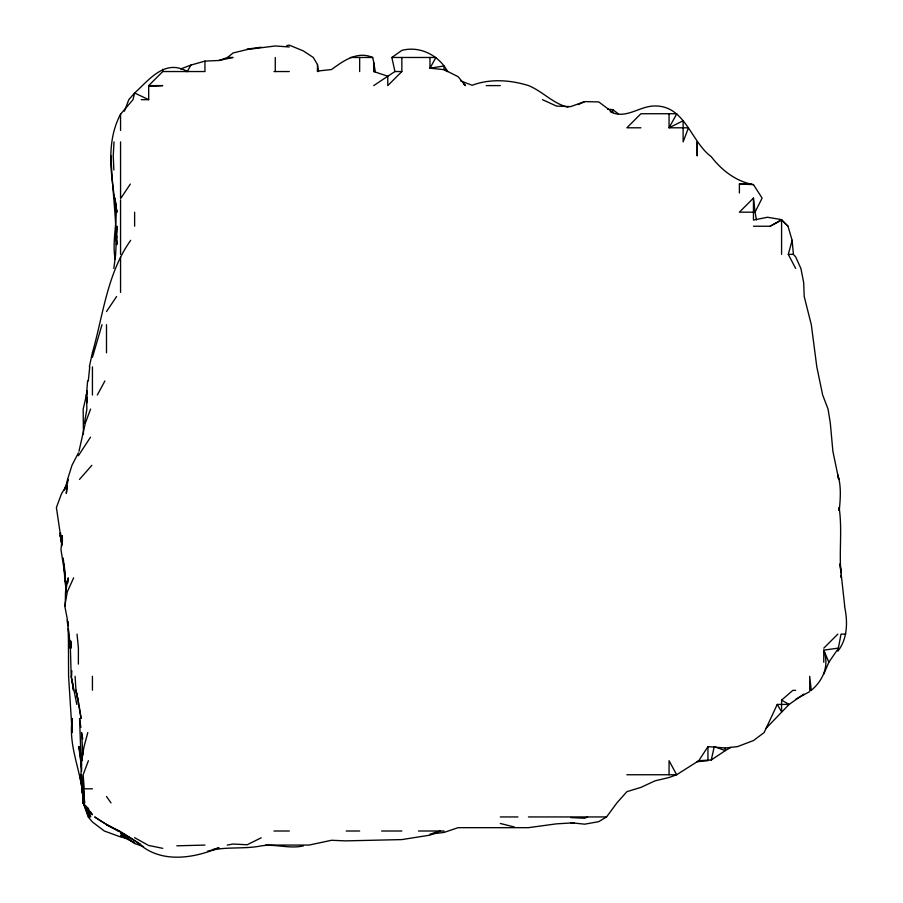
<?xml version="1.0" encoding="UTF-8"?>
<svg xmlns="http://www.w3.org/2000/svg" width="903" height="903" viewBox="0 0 903 903"><rect width="100%" height="100%" fill="white"/><g stroke="black" fill="none" stroke-linecap="round" stroke-linejoin="round"><path stroke-width="1.35" d="M707.963 746.623L707.929 760.687L697.195 761.726L698.798 760.687L707.963 746.623L725.323 748.011L737.514 746.623L753.452 740.562L764.141 732.559L777.246 704.43L789.109 704.43L803.851 694.091M70.818 641.141L70.761 648.173L67.07 620.045M65.242 605.981L65.501 591.916L68.21 577.852L67.781 582.966M116.363 244.532L116.453 240.311L116.927 244.149M68.899 648.173L68.38 628.477L68.583 676.302L72.161 732.559L72.308 718.495C68.165 744.106 79.622 767.776 82.602 792.653M115.212 259.488C111.374 239.069 119.151 218.515 114.873 198.118L116.679 212.182C112.017 180.058 104.522 144.322 120.562 114.196L133.001 99.669L134.626 92.998C149.322 79.746 164.865 58.458 187.282 71.54L190.883 65.084L204.947 61.111L219.011 60.478L233.076 57.476L227.545 57.476L219.011 60.478M71.608 676.302L71.8 670.669M90.277 811.537L92.433 814.788L82.85 802.88L83.426 788.816L80.931 774.751L81.688 760.687L84.035 746.623L87.805 732.559M116.961 236.089L116.826 244.532M114.015 141.861L113.236 155.926L113.88 169.99M837.837 651.21C847.838 638.556 847.815 621.083 844.474 605.981M60.535 532.849L61.923 545.886M87.602 380.953L86.462 395.017L86.88 409.082L84.442 423.146M60.298 533.097L60.072 535.66L62.002 542.048M838.864 510.172L839.124 507.531C842.364 529.192 839.045 551.033 840.93 572.739L840.061 563.788L844.689 605.981M88.291 380.953L89.747 366.889M67.228 485.791L66.325 493.467L67.556 479.403L71.969 465.338L78.369 452.9M67.533 483.24L67.985 479.403L64.305 489.945L66.325 486.435M78.369 664.123L78.403 648.173L77.037 634.109M113.834 268.439L115.64 254.375L116.961 226.247L116.239 240.311C115.776 212.047 111.814 184.144 111.058 155.926M839.282 510.172C840.433 498.512 841.37 486.254 837.837 474.922L838.718 479.403L832.882 451.274L830.32 423.146L828.062 409.082L822.656 395.017L816.809 366.889L811.312 324.696L804.212 296.568L803.67 282.504L800.893 268.439L795.645 256.881L793.398 254.375L792.123 240.311L788.026 226.247L781.58 219.632L767.516 217.251L753.452 220.061L753.452 198.118L739.388 212.182L753.452 212.182M838.368 648.173L841.032 634.109L845.784 634.109M811.255 690.366L809.709 676.302L809.709 690.366L811.255 690.366C823.333 680.23 829.439 665.5 823.773 650.16L837.837 648.173M78.979 451.274L85.322 423.146L90.593 409.082M87.106 392.455L83.166 409.082L83.437 434.399M89.341 366.889L92.377 352.825M570.617 822.678L584.681 824.179L598.745 821.651L606.556 816.944L616.918 802.88L626.874 791.683L640.938 787.382L655.002 780.847L669.067 777.506L676.64 774.751L698.798 760.687L711.259 759.999L714.273 746.623L725.323 750.607L730.945 747.289M102.005 324.696L92.433 357.34M92.433 352.61C103.269 314.65 107.197 273.395 130.698 240.311M795.645 268.439L788.308 254.375L792.123 240.311M88.404 760.687L83.166 774.751L84.216 788.816L92.433 788.816M124.433 111.182L128.79 99.669L134.626 92.998L148.69 99.669L148.69 86.451L162.754 85.604L148.69 85.604L162.754 71.54L204.947 71.54L204.947 61.111M823.773 674.135L828.852 662.238L837.837 649.155M73.628 577.852L67.285 591.916L64.779 605.981L67.499 620.045M106.498 311.558L116.577 296.568M756.443 219.858L755.055 212.182L762.109 198.118L753.452 184.618C736.114 181.492 721.813 170.419 711.259 156.704L710.266 155.926C690.727 140.654 684.722 105.719 655.002 105.978C639.347 105.798 626.084 119.862 610.259 111.712M97.321 395.017L104.895 380.953M66.325 486.265L61.607 493.467L56.404 507.531L61.855 544.611M90.503 437.21L78.369 455.755M120.946 198.118L130.325 184.054M79.487 479.403L91.858 465.338M401.846 71.54L387.782 85.604L387.782 76.224L394.95 71.54L401.846 71.54L401.846 57.476M823.773 648.173L837.837 634.109M765.541 728.856L789.109 704.43L781.58 700.152L792.834 690.366L795.645 690.366M227.545 57.476L233.076 52.972L247.14 49.53L275.268 45.974L289.332 46.979M394.95 71.54L391.846 57.476L401.846 50.41C419.771 45.545 439.084 55.41 447.583 71.54L444.039 69.644L429.975 68.199L429.975 57.476M373.718 85.604L387.782 76.224L373.718 71.54L373.718 62.397L372.713 57.476C357.34 50.715 343.411 60.873 331.525 69.531L317.461 71.066L318.556 71.54L317.461 64.519L313.307 57.476L303.397 50.94L289.332 45.15L286.782 45.568M711.259 759.999L725.323 750.607L725.323 748.011M753.452 226.247L770.112 226.247L781.58 219.632L781.58 254.375M795.645 699.294L809.709 691.596M770.112 226.247L781.58 220.151L788.026 226.247M261.204 837.792L247.14 844.768L233.076 844.034L227.263 845.073M578.292 104.567L584.681 101.61L598.745 101.926L612.81 112.435L612.81 109.635L607.696 109.218M587.56 816.944L584.681 818.265L570.617 817.554M180.656 68.967L190.883 65.084M584.681 101.61L570.617 106.622L556.553 106.102L542.489 99.669M432.571 833.334L440.337 831.008L429.975 835.14L401.846 839.587L345.589 840.874L331.525 840.275L309.074 845.073L265.403 845.073M212.623 849.576L219.011 847.736C194.337 858.098 162.935 863.426 140.496 845.073C126.443 833.672 109.353 827.362 94.713 816.944L106.498 824.507M460.665 80.92L472.167 85.266C490.182 78.505 510.308 79.938 528.424 85.548L528.582 85.604C542.669 91.327 553.008 103.698 568.066 107.197M207.509 851.224C224.994 846.1 243.471 849.497 261.204 845.885C275.392 843.628 289.276 849.159 303.397 845.885M247.14 49.089L261.204 47.238M429.975 834.112L444.039 832.431L458.103 827.679L528.424 827.667L556.553 823.841L574.455 822.768M176.819 845.818L204.947 845.073M350.308 57.476L372.713 57.476M391.846 57.476L435.889 57.476L429.975 68.199L444.039 65.975L444.039 69.644L458.103 76.687L465.564 85.604L463.431 83.99M273.948 71.54L289.332 71.54M373.718 71.54L375.276 71.54L373.718 62.397M486.232 85.604L500.296 85.604M141.263 99.669L148.69 99.669M640.938 127.797L626.874 127.797L640.938 113.733L676.798 113.733L669.067 127.797L688.47 127.797L683.131 141.861L683.131 120.742L669.067 127.797L669.067 113.733M739.388 192.971L739.388 184.054L751.115 184.054M788.308 254.375L793.398 254.375M626.874 774.751L676.64 774.751L669.067 760.687L669.067 774.751M82.85 802.88L84.577 802.88L83.934 790.215M500.296 816.944L517.938 816.944M528.424 816.944L606.556 816.944M273.925 831.008L289.332 831.008M346.199 831.008L359.654 831.008M381.642 831.008L401.846 831.008M418.473 831.008L444.039 831.008M739.388 184.054L753.452 184.618M184.663 71.258L187.282 71.54M148.69 845.456L162.754 848.335M128.237 838.65L120.562 836.923L104.308 831.008L92.433 821.99L88.178 816.944L83.324 802.88L81.451 774.751L83.29 802.88L88.833 816.944M500.296 823.468L514.36 827.001M143.633 846.585L134.626 843.526L120.562 833.446L129.942 839.711M124.4 836.957L120.562 835.783L134.626 842.838L132.29 841.28M107.705 825.161L118.53 831.008L106.498 824.778L119.501 831.008L134.626 840.558M134.626 837.679L147.878 845.073M135.676 841.201L140.924 844.429M612.81 109.635L618.183 113.733M106.498 796.491L111.013 802.88M87.388 807.203L88.833 809.37M777.246 704.43L781.58 711.79L781.58 700.152M85.616 805.431L90.639 816.944L88.528 810.544M828.852 662.238L823.773 650.16L823.773 662.238M83.753 802.88L85.142 806.718M86.699 810.544L89.16 816.944M61.776 540.773L60.332 535.66L61.889 544.611M115.212 200.68L114.591 198.118L116.859 212.182L116.419 208.345M66.314 584.241L64.892 577.852L63.752 563.788L64.305 570.628L60.975 549.724L62.33 535.66L62.397 541.281M76.789 704.43L71.202 676.302L70.174 641.141M78.369 701.586L78.956 704.43M79.814 751.736L78.821 746.623L81.642 768.351M80.299 754.287L80.796 756.849M81.609 765.8L79.599 746.623L81.676 770.914M82.737 738.947L81.563 732.559L82.85 755.055M65.287 577.852L63.221 558.156M79.667 774.751L82.15 788.816L83.29 802.88M66.359 586.803L64.892 577.852L64.305 565.459L64.655 577.852L66.314 591.916M71.202 676.302L73.504 690.366L72.127 680.14M79.148 705.706L81.123 718.495L75.987 690.366L75.084 676.302M66.416 586.803L65.05 577.852L66.325 589.354M80.909 727.446L79.577 718.495L80.581 746.623L82.015 760.687M87.117 400.131L86.462 395.017L87.094 391.18L86.462 395.017L87.185 402.693M83.595 801.604L81.981 788.816L83.607 801.604M82.895 795.204L83.482 800.318M753.452 198.118L755.055 212.182M841.111 575.29L841.348 577.852L841.133 575.29M83.358 788.816L84.577 802.88M70.4 641.141L70.727 648.173L70.637 641.141M359.654 57.476L359.654 71.54M317.461 64.519L317.461 71.54M275.268 57.476L275.268 71.54M162.754 69.238L162.754 71.54M134.626 212.182L134.626 226.247M120.562 114.196L120.562 130.438M120.562 141.861L120.562 198.118M120.562 199.834L120.562 254.375M120.562 257.152L120.562 292.414M106.498 324.696L106.498 352.825M92.433 366.889L92.433 395.017M92.433 676.302L92.433 690.231M697.206 141.861L697.195 155.926L697.195 141.861M78.109 700.333L75.987 690.366L78.109 700.333M68.199 625.666L67.894 621.445L68.188 625.666"/></g></svg>
